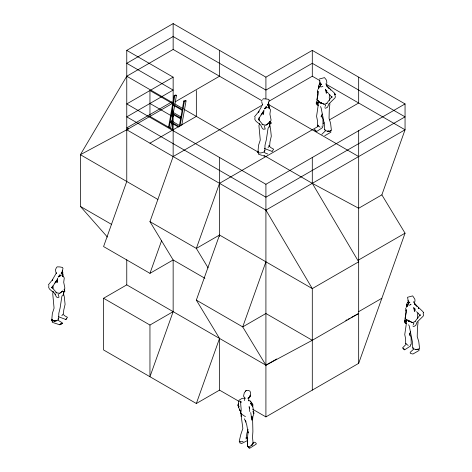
<?xml version="1.0" encoding="UTF-8"?>
<svg xmlns="http://www.w3.org/2000/svg" width="472" height="472" viewBox="0 0 472 472"><rect width="100%" height="100%" fill="white"/><g stroke="black" fill="none" stroke-linecap="round" stroke-linejoin="round"><path stroke-width="0.71" d="M318.028 91.279L317.007 99.722M406.138 309.939L405.123 318.871L404.356 321.721L405.277 323.226L406.646 323.544M241.369 413.23L241.357 417.242L242.862 428.417L240.85 434.405L239.215 441.308L240.283 441.91L243.109 441.491M252.485 416.929L252.473 417.85L254.007 413.271L253.21 410.463M319.845 81.986L320.193 84.795L319.55 84.671L320.004 83.042L320.258 85.408M410.646 304.216L411.059 304.511L409.46 305.225L408.575 305.059L408.363 303.036L407.725 302.935L408.18 301.307M62.841 276.179L62.888 274.126L61.879 273.489M269.04 108.058L269.093 106.005L268.084 105.362M53.436 291.755L52.734 293.708L54.074 308.163L52.345 313.414L51.69 320.759L56.339 320.759L53.92 321.113L56.339 320.765L57.897 319.975L58.652 318.895L58.817 313.261L60.121 307.927L61.844 296.516L62.499 295.029M259.641 123.629L258.933 125.581L260.273 140.042L258.55 145.287L257.895 152.633L260.125 152.993L262.538 152.639L264.102 151.848L264.857 150.769L265.016 145.134L266.326 139.8L268.049 128.39L268.698 126.909M63.59 293.678L63.531 295.189L63.555 292.079M269.795 125.552L269.73 127.062L269.63 121.9M248.166 431.915L248.124 432.907L246.756 424.912L245.269 420.34L245.941 421.992L244.307 418.77M53.236 288.197L52.87 285.855M259.435 120.071L259.069 117.729M317.615 103.321L317.373 104.884M318.329 101.049L318.134 105.639L316.576 116.313L317.479 120.673L317.485 125.41L320.046 127.163M406.498 319.314L406.303 323.904L404.752 334.577L405.654 338.937L405.66 343.681L408.215 345.427M252.018 418.806L251.965 419.702L251.192 416.894M64.794 291.484L64.121 289.165M270.993 123.357L270.486 121.363M323.06 126.16L322.919 119.304L321.45 115.327L321.149 116.967L322.075 114.065M411.236 344.424L411.094 337.568L409.619 333.592L409.318 335.232L410.457 331.686M268.043 147.583L269.707 145.506L269.978 141.86L271.294 136.219L270.539 128.838L269.789 125.782M252.603 418.623L252.898 431.461L252.52 437.355L253.128 443.409L251.847 445.403L253.128 443.409L249.334 447.143L247.576 446.223L247.293 439.296L248.119 431.868M317.898 92.365L317.981 91.562M406.073 310.629L406.156 309.827M317.762 101.899L317.609 103.386L318.287 101.557M329.916 103.722L329.273 109.587L329.049 118.348L330.606 123.351L331.421 130.579L330.152 130.797M418.092 321.987L417.449 327.851L417.224 336.613L418.776 341.616L419.59 348.849L415.797 349.492L413.932 348.967L412.723 348.035L412.516 342.43L409.295 326.164L408.646 324.771M249.458 407.419L249.753 411.543M246.095 439.031L246.868 433.384L248.089 429.485M64.434 291.944L64.281 289.489L64.788 291.796M316.505 103.746L316.635 102.831L316.753 103.852M404.675 322.016L404.805 321.096M58.121 293.956L59.024 297.165L58.174 297.519L57.012 297.348L56.262 296.717L55.076 294.015L55.295 294.451C53.914 291.112 47.188 289.867 48.893 285.53M264.32 125.835L265.223 129.039L263.211 129.228L262.284 128.301L260.745 125.145L259.452 124.036L259.801 124.325C258.06 122.431 253.44 120.661 255.092 117.404M405.548 323.155L405.932 320.169L405.784 321.65L406.457 319.821M62.162 273.937L62.257 273.317L62.947 273.087L62.298 270.834L62.251 271.158L62.988 268.562L62.552 267.453L59.897 266.934L57.183 266.851L56.422 267.636L55.472 269.76L55.885 272.279L56.504 273.489L56.575 273.2M268.367 105.811L268.462 105.191M62.564 276.173L62.888 274.126M268.763 108.053L269.093 106.005M168.522 127.363L174.156 95.486L175.82 94.96L176.457 95.332L174.917 104.041M169.183 127.605L174.793 95.857L176.457 95.332M171.666 121.752L171.796 121.038L179.555 125.522M181.065 116.962L173.307 112.483L173.183 113.197L173.147 111.74M170.557 128.726L171.584 122.915M171.843 121.463L173.124 114.206M173.377 112.755L174.664 105.498M181.732 125.399L186.062 100.866L185.425 100.501L183.761 101.026L179.224 126.691L170.268 121.516L171.796 121.038M180.05 126.024L184.399 101.391L186.062 100.866M329.822 94.683L329.226 97.25L329.568 100.442M417.997 312.948L417.401 315.514L417.738 318.706M238.578 404.61L238.466 407.053L240.118 410.628L239.593 409.442M52.498 320.919L52.221 322.311L59.755 324.795C65.242 322.854 59.932 322.028 57.95 320.075M258.697 152.792L258.42 154.185L262.379 155.483M316.924 100.082L318.175 94.022L317.508 89.792M252.502 406.84L253.027 404.864L250.219 401.041L248.461 400.468L248.803 400.893L248.703 398.244L249.623 397.518L250.307 395.212L250.543 392.663L249.959 391.129L248.296 390.403L246.225 390.403L244.307 392.751L243.528 396.22L245.121 398.126L244.254 400.581M332.087 96.424L326.63 103.415M239.953 441.255L239.64 442.813L241.599 443.521L247.352 440.624M51.69 320.759L52.162 319.267L51.69 320.759L56.339 320.765M257.895 152.633L258.367 151.14M62.729 291.006L59.755 293.265L62.829 291.047L62.829 291.495L61.714 291.507M268.833 123.162L269.034 122.921L265.96 125.145L268.833 123.162L269.571 121.823M316.8 101.043L316.181 103.456L317.101 104.955L318.476 105.28M204.913 278.291L173.147 259.954L149.954 221.645L173.147 156.562L173.147 130.714M264.001 155.459L312.293 183.337L358.673 208.258L381.866 194.865L405.053 129.782L405.053 103.934L312.293 50.38L265.913 77.154L173.147 23.6L126.767 50.38L126.767 181.478L103.575 246.561L149.954 273.341L161.554 240.797M149.954 273.341L173.147 259.954L173.147 311.65L149.954 376.733L149.954 325.037L103.575 298.263L103.575 349.958L196.34 403.513L219.527 390.126L239.227 401.495M219.527 390.126L219.527 338.43L196.34 300.121L219.527 235.032L312.293 288.593L358.673 261.812L312.293 183.337L312.293 157.489M196.34 403.513L219.527 338.43M265.913 261.812L242.72 326.901L265.913 365.204L312.293 340.288L358.673 313.508L350.944 317.662M252.567 409.2L265.913 416.9L358.673 363.346L405.053 233.174L381.866 194.865M64.316 289.702L64.888 288.15L63.702 282.28L64.275 277.961L62.127 274.48L62.646 276.267M270.515 121.575L271.093 120.024L269.901 114.153L270.474 109.834L268.326 106.353L268.674 107.545M56.428 272.816L52.386 279.884L48.28 284.958M317.385 103.232L317.739 102.3M261.635 106.465L258.585 111.758L254.485 116.838M318.205 89.161L319.45 86.004L318.683 88.5L318.346 85.798L318.836 87.78M406.374 307.431L407.619 304.275L406.858 306.771L406.522 304.062L407.171 306.706M52.298 280.197L52.705 279.229L52.551 280.451L52.386 279.884M258.497 112.07L258.904 111.103L258.75 112.324L258.585 111.758M66.446 318.276L65.932 319.438L67.484 317.337L64.41 315.597L63.484 314.564M325.037 106.489L325.532 105.392M413.212 324.76L413.702 323.662M326.471 83.609L326.854 82.771L326.553 80.234L324.506 77.615L319.343 79.019M59.873 274.828L58.103 277.117L60.032 275.683L58.976 276.468L59.773 275.158L61.354 275.63M266.238 107.557L264.308 108.991L266.078 106.701M269.034 122.921L269.937 121.316M262.096 100.801L173.147 49.448L126.767 76.228L80.382 154.698L80.382 206.394L107.439 237.097M317.627 126.331L318.27 125.269M54.864 283.117L56.823 280.043L57.342 282.645L57.678 278.539L57.029 281.784L56.581 282.321L56.823 280.043L52.209 287.324L52.132 288.103L51.59 287.082L56.168 292.203M261.063 114.997L263.022 111.917L263.541 114.519L263.883 110.413L263.228 113.658L262.786 114.195L263.022 111.917L258.408 119.198L258.332 119.982M321.815 134.331L325.438 130.827M405.802 344.595L402.539 347.923L404.64 349.746L403.619 348.696M265.181 108.342L265.972 107.032L267.559 107.504M413.614 349.097C412.021 351.274 406.976 353.292 412.935 354.006L419.083 350.478L418.835 349.127M64.552 291.112L64.841 290.728L63.631 291.602M270.757 122.985L271.04 122.602L269.831 123.481L270.072 124.944M61.844 315.703L63.502 313.632L63.773 309.986L65.089 304.346L64.334 296.965L63.584 293.903M245.31 391.518L246.225 390.403M320.128 102.577L324.205 104.253L320.305 102.507L317.503 100.211L320.211 103.014L321.568 102.731M272.132 151.311L273.683 149.217L270.615 147.47L268.904 145.488M262.621 99.509L263.382 98.725L268.751 99.326L269.188 100.436L268.45 103.032L268.497 102.707L269.146 104.961M415.012 321.515L420.263 314.688L420.257 315.709L416.569 311.679M318.7 85.149L320.37 83.922M406.876 303.419L407.985 302.593M62.251 323.108L59.708 324.689L62.251 323.108L60.068 324.524M316.918 131.322L322.529 127.623L322.057 126.118M173.147 102.288L173.147 77.154L126.767 103.934L265.913 184.269L405.053 103.934M171.879 101.875L126.767 127.924L128.673 129.021M157.896 199.455L80.382 154.698L126.767 129.782L173.147 103.002L126.767 76.228M175.053 101.905L219.527 76.228L219.527 50.38M149.954 143.169L196.34 116.395L196.34 90.547M173.147 156.562L262.733 104.837M269.087 101.173L312.293 76.228L319.916 80.629M318.01 126.478L219.527 183.337L196.34 248.425L208.123 267.889M323.096 123.546L324.364 122.814M329.444 119.876L358.673 103.002L358.673 77.154M324.76 135.735L330.907 132.213L330.5 130.243M103.575 298.263L126.767 284.87L265.913 365.204L276.71 358.968M219.527 235.032L196.34 248.425L149.954 221.645M126.767 129.782L265.913 210.117L405.053 129.782L325.633 83.927M149.954 325.037L173.147 311.65M358.673 259.954L405.053 233.174M358.673 311.65L381.866 298.263M317.485 125.41L318.022 125.115M405.66 343.681L406.197 343.386M345.787 320.429L347.079 319.739M348.365 319.048L349.658 318.352M252.939 442.612L254.786 442.199L256.278 443.414L256.125 444.193L249.476 448.4L248.189 447.291M326.783 92.866L326.772 90.606L326.294 93.291L325.591 89.261L326.783 92.866L327.999 92.288M320.47 106.507L321.119 107.893L324.347 124.165L324.553 129.765L325.114 129.511M412.723 348.029L413.283 347.776M322.883 86.24L321.29 86.954L320.405 86.795L320.193 84.771M407.253 319.898L408.304 320.842L412.38 322.518L408.481 320.777M324.459 104.212L327.149 103.338M412.628 322.476L415.319 321.603M173.307 112.483L171.784 112.961L180.735 118.136M328.89 131.01L327.621 131.228L325.757 130.703L324.553 129.77M320.211 103.014L321.462 102.849M409.631 321.119L408.386 321.279L407.908 319.945M251.741 420.104L252.632 419.614L252.809 417.065M409.743 320.995L408.386 321.279L408.304 320.842M246.006 437.874L247.776 438.329M261.96 124.59L265.754 125.139M55.755 292.717L59.555 293.265M244.974 398.173L242.213 398.321L239.121 400.162L238.047 405.56L239.263 406.575M264.296 150.597L264.857 150.769M58.091 318.724L58.652 318.895M272.167 151.441L264.473 148.497M263.04 155.695L265.96 156.669M65.962 319.568L58.274 316.623M269.117 145.299L269.707 145.506M249.517 406.893L249.01 406.711L249.458 408.333M267.801 154.037L265.099 152.94L264.149 151.949M317.131 103.156L316.169 102.707L316.6 103.038M247.576 446.223L247.487 437.886L247.576 446.223L249.334 447.149M269.087 104.837L358.673 156.562M126.767 50.38L173.147 77.154M174.156 95.486L174.793 95.857M183.761 101.026L184.399 101.391M183.177 108.755L174.817 103.928L173.295 104.406L182.251 109.581M184.428 109.516L258.284 152.161M149.954 103.468L173.147 116.861L172.522 103.575L149.954 90.547L149.954 116.395L173.147 129.782M173.165 105.12L182.121 110.289M171.655 113.675L180.611 118.85M170.144 122.23L178.505 127.056M80.382 206.394L111.516 224.371M312.293 340.288L265.913 313.508L242.72 326.901L196.34 300.121M245.434 416.688L240.555 413.372C242.207 409.419 240 405.33 240.932 401.424L240.708 402.657L240.201 401.07L240.95 402.321M262.538 124.39L263.022 124.714M56.339 292.516L56.817 292.841M404.345 320.978L404.769 321.302M334.206 93.704L335.545 94.766L334.607 93.226L326.5 85.544L326.589 85.945L326.423 85.096M53.253 292.162L53.596 292.451L52.168 291.265M314.37 129.658L316.464 131.481L314.936 129.906M334.565 93.91L335.545 94.766L335.203 94.235M269.831 123.481L270.126 123.741L269.595 122.873M416.605 305.986L414.445 303.354L416.953 306.328M328.4 93.415L332.082 97.444M315.001 130.101L316.417 131.611M262.367 124.077L258.715 119.646M406.333 319.756L405.1 318.346L406.345 312.287L405.678 308.063M250.219 401.041L251.806 403.058L252.579 406.362L250.408 403.182L252.762 406.209L253.281 409.383M413.944 302.115L414.758 304.21L414.676 303.815L422.782 311.496L423.72 313.036L423.372 312.505M326.5 85.544L329.279 88.606L326.276 85.084M413.608 301.738L414.056 302.363L414.646 301.873L415.024 301.036L414.841 299.159L412.681 295.885L407.519 297.283L408.18 300.593M265.913 210.117L312.293 288.593L312.293 390.126M325.497 104.719L325.715 105.097M413.667 322.984L413.891 323.361M262.526 104.931L261.677 101.633M268.326 106.353L269.075 108.135M62.127 274.48L62.87 276.262M239.971 410.298L240.838 412.616M410.233 344.389L410.705 345.887L404.592 349.876L403.106 348.171M241.334 413.401L241.499 413.891M251.222 416.829L251.564 417.909L250.72 412.54M406.398 320.517L406.575 321.107M318.228 102.253L318.399 102.843M423.113 313.502L423.585 315.243L423.042 316.305L417.053 322.169L415.743 325.444L413.767 326.541L412.894 325.999M334.754 94.571L335.415 96.972L334.872 98.034L328.878 103.905L327.568 107.179L325.597 108.277L324.724 107.728M418.617 308.405L418.375 307.49L418.487 308.688M330.199 89.22L330.447 90.134M319.444 80.151L320.004 82.329M270.804 122.779L270.987 123.67M240.985 413.177L241.098 416.575M253.11 411.301L253.47 413.289L253.134 411.425M63.708 291.755L63.867 293.071M408.014 300.251L408.132 301.101M408.363 303.065L408.433 303.673M266.326 107.02L266.367 107.988L266.32 106.896M60.121 275.147L60.168 276.114L60.121 275.023M358.673 130.714L358.673 363.346M312.293 50.38L312.293 76.228M265.913 77.154L265.913 98.695M265.913 184.269L265.913 416.9M219.527 157.489L219.527 236.49M173.147 23.6L173.147 49.448M173.147 114.248L173.147 122.26M173.147 123.393L173.147 130.266M172.522 103.575L172.522 129.422M126.767 259.742L126.767 284.87M238.248 404.156L238.047 405.56L238.513 403.182L238.248 404.156M414.941 308.877L414.469 311.555L413.767 307.526L414.959 311.131L414.941 308.877M250.307 395.212L249.865 396.81L247.971 398.203L249.865 396.81L250.307 395.212M62.328 271.671L61.201 273.258L62.328 271.671M268.533 103.545L267.406 105.132L268.533 103.545M173.147 36.527L126.767 63.301L173.147 90.081L126.767 116.861L265.913 197.196L405.053 116.861L312.293 63.301L265.913 90.081L173.147 36.527M329.781 131.234L327.621 131.228L329.781 131.234M417.956 349.498L415.797 349.492L417.956 349.498M321.615 84.553L320.163 83.16L321.615 84.553M409.784 302.817L408.333 301.425L409.784 302.817M238.732 407.489L238.242 406.073L238.732 407.489"/></g></svg>
